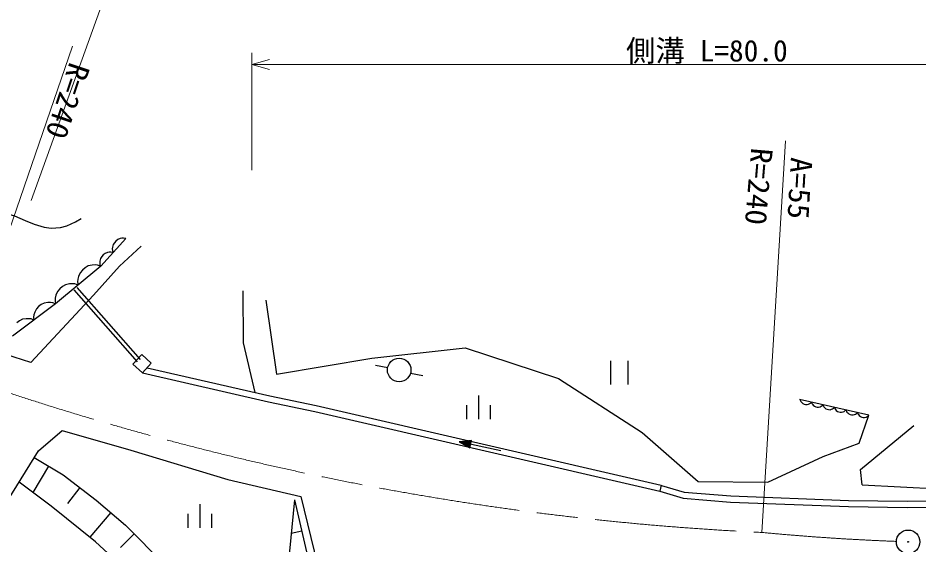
# Model space of a CAD drawing. Units: millimetres, scale not verified. Extents: x 40000 to 680000, y 20000 to 380000.
# Drawn here: x 92280 to 168686, y 269514 to 314194 of the extents above; entities that cross this region are included whole.
import ezdxf
from ezdxf.enums import TextEntityAlignment as Align

# ---------------------------------------------------------------- set-up
doc = ezdxf.new("R2010")
doc.units = ezdxf.units.MM
doc.header["$LTSCALE"] = 1000
doc.linetypes.add('CHAIN', pattern=[18.5, 12, -1.5, 3.5, -1.5])
for name, color, linetype, lineweight in [('M-BGD', 7, 'Continuous', 25), ('M-BMK', 2, 'CHAIN', 13), ('M-BMK-SRVR', 3, 'Continuous', 25), ('M-STR-HTXT', 7, 'Continuous', 13), ('M-TTL-TXT', 7, 'Continuous', 25)]:
    doc.layers.add(name, color=color, linetype=linetype, lineweight=lineweight)
doc.styles.add('ＭＳ ゴシック', font='')
doc.styles.get('ＭＳ ゴシック').set_extended_font_data('MS Gothic')

msp = doc.modelspace()

# ---------------------------------------------------------------- linework, layer by layer
at = {"layer": 'M-BGD'}
for p, q in [((101422, 295452), (99306, 293108)), ((100360, 294945), (100303, 294738)), ((100465, 295109), (100360, 294945)), ((100594, 295251), (100465, 295109)), ((100746, 295372), (100594, 295251)), ((100946, 295451), (100746, 295372)), ((101103, 295481), (100946, 295451)), ((101239, 295488), (101103, 295481)), ((101422, 295452), (101239, 295488)), ((99674, 294184), (99522, 294063)), ((99874, 294263), (99674, 294184)), ((100031, 294293), (99874, 294263)), ((100167, 294300), (100031, 294293)), ((100350, 294264), (100167, 294300)), ((100303, 294738), (100288, 294579)), ((100288, 294579), (100295, 294443)), ((100295, 294443), (100350, 294264)), ((102737, 294823), (100907, 293108)), ((99231, 293550), (99216, 293391)), ((99288, 293757), (99231, 293550)), ((99393, 293921), (99288, 293757)), ((99522, 294063), (99393, 293921)), ((99306, 293108), (95474, 289905)), ((97751, 292785), (97553, 292555)), ((97981, 292978), (97751, 292785)), ((98243, 293132), (97981, 292978)), ((98570, 293209), (98243, 293132)), ((98819, 293222), (98570, 293209)), ((100907, 293108), (98677, 290649)), ((99030, 293203), (98819, 293222)), ((99306, 293108), (99030, 293203)), ((99216, 293391), (99223, 293255)), ((99223, 293255), (99278, 293077)), ((97361, 292004), (97342, 291792)), ((97419, 292247), (97361, 292004)), ((97553, 292555), (97419, 292247)), ((95832, 291182), (95634, 290951)), ((96063, 291374), (95832, 291182)), ((96325, 291528), (96063, 291374)), ((96651, 291606), (96325, 291528)), ((96901, 291619), (96651, 291606)), ((97112, 291600), (96901, 291619)), ((102412, 284992), (97042, 291116)), ((97388, 291504), (97112, 291600)), ((97268, 291314), (102638, 285190)), ((97342, 291792), (97388, 291504)), ((98677, 290649), (93359, 284930)), ((95443, 290400), (95424, 290189)), ((95500, 290644), (95443, 290400)), ((95634, 290951), (95500, 290644)), ((111434, 286595), (111406, 291028)), ((95474, 289905), (91815, 287160)), ((94030, 289684), (93837, 289482)), ((94251, 289850), (94030, 289684)), ((94499, 289979), (94251, 289850)), ((94803, 290034), (94499, 289979)), ((95033, 290034), (94803, 290034)), ((95226, 290006), (95033, 290034)), ((95474, 289905), (95226, 290006)), ((95424, 290189), (95469, 289901)), ((113326, 290231), (114230, 283932)), ((93634, 288985), (93607, 288792)), ((93699, 289206), (93634, 288985)), ((93837, 289482), (93699, 289206)), ((92411, 288470), (92190, 288304)), ((92659, 288599), (92411, 288470)), ((92963, 288654), (92659, 288599)), ((93193, 288654), (92963, 288654)), ((93386, 288626), (93193, 288654)), ((93634, 288525), (93386, 288626)), ((93607, 288792), (93634, 288525)), ((112419, 282374), (111434, 286595)), ((93359, 284930), (90046, 285981)), ((122312, 285310), (130254, 286169)), ((130254, 286169), (138164, 283584)), ((102783, 285614), (102028, 284786)), ((103596, 284873), (102783, 285614)), ((114230, 283932), (122312, 285310)), ((142567, 285072), (142567, 283072)), ((144087, 283072), (144087, 285072)), ((102841, 284045), (102028, 284786)), ((103596, 284873), (102841, 284045)), ((103243, 284486), (113664, 282087)), ((122644, 284716), (123684, 284520)), ((102841, 284045), (113558, 281578)), ((125613, 284017), (126653, 283820)), ((138164, 283584), (145280, 278993)), ((113664, 282087), (117582, 281277)), ((113558, 281578), (117471, 280769)), ((117582, 281277), (146889, 274502)), ((164519, 280464), (158620, 281798)), ((158667, 281788), (158704, 281677)), ((158704, 281677), (158749, 281605)), ((158749, 281605), (158814, 281529)), ((158814, 281529), (158918, 281444)), ((158918, 281444), (159030, 281398)), ((159030, 281398), (159147, 281371)), ((159147, 281371), (159269, 281364)), ((159269, 281364), (159399, 281396)), ((159399, 281396), (159490, 281437)), ((159490, 281437), (159562, 281483)), ((159562, 281483), (159643, 281567)), ((159643, 281567), (159679, 281456)), ((159679, 281456), (159724, 281384)), ((159724, 281384), (159789, 281308)), ((159789, 281308), (159893, 281223)), ((159893, 281223), (160006, 281177)), ((160006, 281177), (160123, 281151)), ((160244, 281144), (160374, 281176)), ((160374, 281176), (160466, 281217)), ((160466, 281217), (160537, 281262)), ((160537, 281262), (160618, 281346)), ((160618, 281346), (160654, 281235)), ((160654, 281235), (160700, 281164)), ((117471, 280769), (146771, 273995)), ((160123, 281151), (160244, 281144)), ((160700, 281164), (160764, 281088)), ((160764, 281088), (160868, 281003)), ((160868, 281003), (160981, 280957)), ((160981, 280957), (161098, 280930)), ((161098, 280930), (161219, 280923)), ((161219, 280923), (161350, 280955)), ((161350, 280955), (161441, 280996)), ((161441, 280996), (161513, 281041)), ((161513, 281041), (161593, 281126)), ((161593, 281126), (161630, 281015)), ((161630, 281015), (161675, 280943)), ((161675, 280943), (161740, 280867)), ((161740, 280867), (161844, 280782)), ((161844, 280782), (161956, 280736)), ((161956, 280736), (162073, 280709)), ((162073, 280709), (162195, 280702)), ((162195, 280702), (162325, 280735)), ((162325, 280735), (162416, 280775)), ((162416, 280775), (162488, 280821)), ((162488, 280821), (162569, 280905)), ((162569, 280905), (162605, 280794)), ((162605, 280794), (162650, 280722)), ((162650, 280722), (162715, 280646)), ((162715, 280646), (162819, 280561)), ((162819, 280561), (162932, 280515)), ((162932, 280515), (163049, 280489)), ((163049, 280489), (163170, 280482)), ((163170, 280482), (163300, 280514)), ((163300, 280514), (163392, 280555)), ((163392, 280555), (163463, 280600)), ((163463, 280600), (163544, 280684)), ((163544, 280684), (163580, 280574)), ((163580, 280574), (163626, 280502)), ((163626, 280502), (163690, 280426)), ((163690, 280426), (163794, 280341)), ((163694, 278076), (164519, 280464)), ((164439, 280379), (164519, 280464)), ((163794, 280341), (163907, 280295)), ((163907, 280295), (164024, 280268)), ((164024, 280268), (164145, 280261)), ((164145, 280261), (164276, 280293)), ((164276, 280293), (164367, 280334)), ((164367, 280334), (164439, 280379)), ((94019, 277429), (96028, 279164)), ((96028, 279164), (101870, 277484)), ((145280, 278993), (150021, 274812)), ((163812, 275851), (168333, 279589)), ((130776, 278306), (129730, 278206)), ((133266, 277435), (129730, 278206)), ((129730, 278206), (130639, 277681)), ((130724, 278256), (129848, 278181)), ((129848, 278181), (130613, 277748)), ((130672, 278206), (129965, 278155)), ((129965, 278155), (130587, 277815)), ((130620, 278156), (130082, 278130)), ((130082, 278130), (130560, 277882)), ((130560, 277882), (130620, 278156)), ((130587, 277815), (130672, 278206)), ((130613, 277748), (130724, 278256)), ((130639, 277681), (130776, 278306)), ((91074, 272661), (94019, 277429)), ((101870, 277484), (110089, 274991)), ((130568, 278105), (130199, 278104)), ((130199, 278104), (130534, 277949)), ((130356, 278070), (130508, 278016)), ((130516, 278055), (130356, 278070)), ((130508, 278016), (130516, 278055)), ((130534, 277949), (130568, 278105)), ((160636, 276941), (163694, 278076)), ((93665, 276857), (96115, 275378)), ((155945, 274779), (160636, 276941)), ((94877, 276126), (93530, 273895)), ((163935, 274527), (163812, 275851)), ((96115, 275378), (98920, 273227)), ((95085, 272734), (92370, 274760)), ((97518, 274303), (96485, 272955)), ((110089, 274991), (116282, 273551)), ((146889, 274502), (146771, 273995)), ((146919, 274493), (148846, 273921)), ((150021, 274812), (155945, 274779)), ((163935, 274527), (177255, 273834)), ((116282, 273551), (119027, 262285)), ((146771, 273995), (148750, 273408)), ((148846, 273921), (152799, 273598)), ((152799, 273598), (162797, 273219)), ((98920, 273227), (101398, 271124)), ((107703, 272884), (107703, 270884)), ((115762, 273279), (114977, 265179)), ((115762, 273279), (118227, 262589)), ((148750, 273408), (152768, 273079)), ((152768, 273079), (162783, 272699)), ((162797, 273219), (167775, 273139)), ((167775, 273139), (171849, 273183)), ((98872, 269695), (95085, 272734)), ((100159, 272176), (98385, 270086)), ((106703, 272084), (106703, 270884)), ((108703, 272084), (108703, 270884)), ((162783, 272699), (167773, 272619)), ((167773, 272619), (171923, 272664)), ((101398, 271124), (105833, 266659)), ((116376, 270618), (115484, 270413)), ((102137, 270380), (100980, 269230)), ((98872, 269695), (103957, 265006))]:
    msp.add_line(p, q, dxfattribs=at)
msp.add_lwpolyline([(87583, 296939), (88717, 297330), (89699, 297568), (90505, 297648), (91302, 297590), (91980, 297400), (92894, 297000), (93641, 296676), (94493, 296428), (95100, 296349), (95896, 296393), (96423, 296539), (97148, 296880), (97647, 297168)], dxfattribs=at)
msp.add_circle((124642, 284297), 1000, dxfattribs=at)
at = {"layer": 'M-BMK'}
for centre, radius, start, end in [((166839, 510226), 240000, 250.63673, 267.27528), ((174459, 469590), 200000, 264.54034, 267.81905)]:
    msp.add_arc(centre, radius, start, end, dxfattribs=at)
at = {"layer": 'M-BMK-SRVR'}
for radius in [1000, 40]:
    msp.add_circle((167847, 269699), radius, dxfattribs=at)
at = {"layer": 'M-STR-HTXT'}
for p, q in [((101197, 320333), (93403, 298697)), ((96911, 311790), (87265, 283802)), ((112123, 301264), (112123, 311243)), ((112123, 310243), (113623, 310663)), ((113623, 309823), (112123, 310243)), ((112123, 310243), (190665, 310243)), ((157431, 303749), (155430, 270497))]:
    msp.add_line(p, q, dxfattribs=at)
at = {"layer": 'M-TTL-TXT'}
for p, q in [((131362, 282115), (131362, 280115)), ((130362, 281315), (130362, 280115)), ((132362, 281315), (132362, 280115))]:
    msp.add_line(p, q, dxfattribs=at)

# ---------------------------------------------------------------- texts
at = {"layer": 'M-STR-HTXT', "style": 'ＭＳ ゴシック'}
msp.add_text('側溝 L=80.0', height=1833, dxfattribs=at).set_placement((143897, 309949), align=Align.BOTTOM_LEFT)
at = {"layer": 'M-STR-HTXT', "style": 'ＭＳ ゴシック', "width": 1.05}
for s, rotation, p in [('R=240', 251.4, (96162, 310713)), ('R=240', 265.2, (153987, 303267)), ('A=55', 266.8, (157351, 302422))]:
    msp.add_text(s, height=1833, rotation=rotation, dxfattribs=at).set_placement(p, align=Align.BOTTOM_LEFT)

doc.saveas('drawing.dxf')
